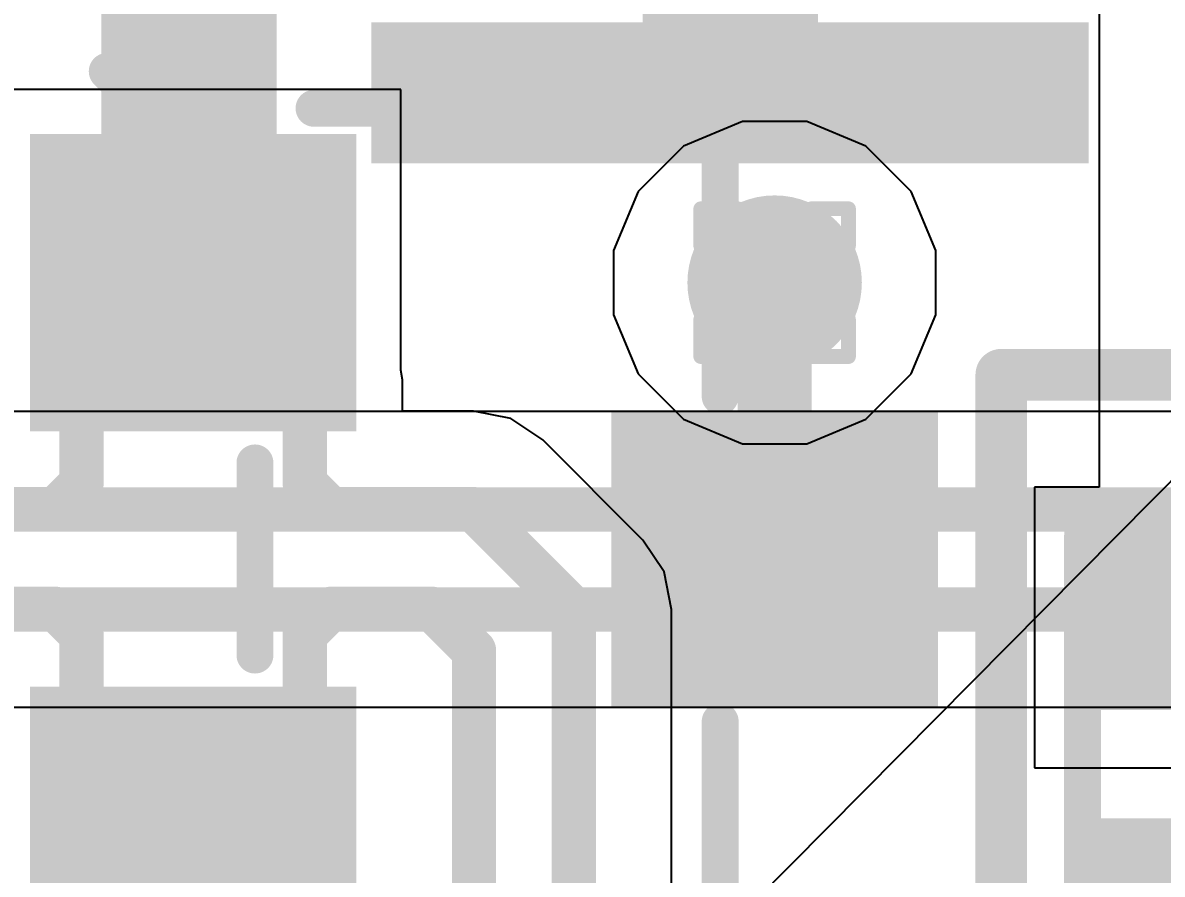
# Model space of a CAD drawing. Header units: inches. Extents: x -11 to 5379, y 0 to 5429.
# Drawn here: x 75.247 to 79.166, y 84.516 to 87.443 of the extents above; entities that cross this region are included whole.
import ezdxf

# ---------------------------------------------------------------- set-up
doc = ezdxf.new("R2010")
doc.units = ezdxf.units.IN
for name, color, linetype in [('Bottom Layer', 5, 'Continuous'), ('Bottom Solder', 6, 'Continuous'), ('Drill Drawing', 1, 'Continuous'), ('GND', 16, 'Continuous'), ('PWR', 76, 'Continuous'), ('Top Layer', 1, 'Continuous'), ('Top Overlay', 2, 'Continuous'), ('Top Paste', 8, 'Continuous'), ('Top Solder', 216, 'Continuous'), ('Via Holes', 16, 'Continuous')]:
    doc.layers.add(name, color=color, linetype=linetype)
doc.styles.add('Arial_Bold', font='', dxfattribs={"height": 0.2})
doc.styles.get('Arial_Bold').set_extended_font_data('Arial', bold=True)

# ---------------------------------------------------------------- blocks, each defined once
blk = doc.blocks.new('R___0402_302')
at = {"layer": 'Top Layer'}
for points in [[(-0.6985, -0.3175), (-0.6985, 0.3175), (-0.2412999999999999, 0.3175), (-0.2413, -0.3175)], [(0.2412999999999999, -0.3175), (0.2413, 0.3175), (0.6985, 0.3175), (0.6985, -0.3175)]]:
    blk.add_hatch(color=1, dxfattribs=at).paths.add_polyline_path(points)
at = {"layer": 'Top Paste'}
for points in [[(-0.6985, -0.3175), (-0.6985, 0.3175), (-0.2412999999999999, 0.3175), (-0.2413, -0.3175)], [(0.2412999999999999, -0.3175), (0.2413, 0.3175), (0.6985, 0.3175), (0.6985, -0.3175)]]:
    blk.add_hatch(color=8, dxfattribs=at).paths.add_polyline_path(points)
at = {"layer": 'Top Solder'}
for points in [[(-0.75350116, -0.37250116), (-0.75350116, 0.37250116), (-0.1862988399999999, 0.37250116), (-0.18629884, -0.37250116)], [(0.1862988399999999, -0.37250116), (0.18629884, 0.37250116), (0.75350116, 0.37250116), (0.75350116, -0.37250116)]]:
    blk.add_hatch(color=216, dxfattribs=at).paths.add_polyline_path(points)
at = {"layer": 'Top Overlay'}
for points in [[(-0.7874, 0.4064, 0.127, 0.127, 0), (-0.7874, -0.4064, 0.127, 0.127, 0)], [(-0.7874, 0.4064, 0.127, 0.127, 0), (0.7874, 0.4064, 0.127, 0.127, 0)], [(0.7874, 0.4064, 0.127, 0.127, 0), (0.7874, -0.4064, 0.127, 0.127, 0)], [(-0.7874, -0.4064, 0.127, 0.127, 0), (0.7874, -0.4064, 0.127, 0.127, 0)], [(-0.8128, -0.4318, 0.0032258, 0.0032258, 0), (0.8128, -0.4318, 0.0032258, 0.0032258, 0)]]:
    blk.add_lwpolyline(points, format="xyseb", dxfattribs=at)
for points in [[(-0.8191499999999999, 0.4064, 0.0635, 0.0635, 1), (-0.7556499999999999, 0.4064, 0.0635, 0.0635, 1)], [(-0.8191499999999999, 0.4064, 0.0635, 0.0635, 1), (-0.7556499999999999, 0.4064, 0.0635, 0.0635, 1)], [(0.7556499999999999, 0.4064, 0.0635, 0.0635, 1), (0.8191499999999999, 0.4064, 0.0635, 0.0635, 1)], [(0.7556499999999999, 0.4064, 0.0635, 0.0635, 1), (0.8191499999999999, 0.4064, 0.0635, 0.0635, 1)], [(-0.8191499999999999, -0.4064, 0.0635, 0.0635, 1), (-0.7556499999999999, -0.4064, 0.0635, 0.0635, 1)], [(-0.8191499999999999, -0.4064, 0.0635, 0.0635, 1), (-0.7556499999999999, -0.4064, 0.0635, 0.0635, 1)], [(0.7556499999999999, -0.4064, 0.0635, 0.0635, 1), (0.8191499999999999, -0.4064, 0.0635, 0.0635, 1)], [(0.7556499999999999, -0.4064, 0.0635, 0.0635, 1), (0.8191499999999999, -0.4064, 0.0635, 0.0635, 1)], [(-0.81360518, -0.4318, 0.0016129, 0.0016129, 1), (-0.8119948199999999, -0.4318, 0.0016129, 0.0016129, 1)], [(0.8119948199999999, -0.4318, 0.0016129, 0.0016129, 1), (0.81360518, -0.4318, 0.0016129, 0.0016129, 1)]]:
    blk.add_lwpolyline(points, format="xyseb", close=True, dxfattribs=at)
blk = doc.blocks.new('SOT_23_558')
at = {"layer": 'Top Layer'}
for points in [[(-0.41000045, 1.46000089), (0.41000045, 1.46000089), (0.41000045, 0.54000019), (-0.41000045, 0.54000019)], [(-1.36000109, -0.54000019), (-0.54000019, -0.54000019), (-0.54000019, -1.46000089), (-1.36000109, -1.46000089)], [(0.54000019, -0.54000019), (1.36000109, -0.54000019), (1.36000109, -1.46000089), (0.54000019, -1.46000089)]]:
    blk.add_hatch(color=1, dxfattribs=at).paths.add_polyline_path(points)
at = {"layer": 'Top Paste'}
for points in [[(-0.41000045, 1.46000089), (0.41000045, 1.46000089), (0.41000045, 0.54000019), (-0.41000045, 0.54000019)], [(-1.36000109, -0.54000019), (-0.54000019, -0.54000019), (-0.54000019, -1.46000089), (-1.36000109, -1.46000089)], [(0.54000019, -0.54000019), (1.36000109, -0.54000019), (1.36000109, -1.46000089), (0.54000019, -1.46000089)]]:
    blk.add_hatch(color=8, dxfattribs=at).paths.add_polyline_path(points)
at = {"layer": 'Top Solder'}
for points in [[(-0.51160045, 1.56160089), (0.51160045, 1.56160089), (0.51160045, 0.43840019), (-0.51160045, 0.43840019)], [(-1.46160109, -0.43840019), (-0.43840019, -0.43840019), (-0.43840019, -1.56160089), (-1.46160109, -1.56160089)], [(0.43840019, -0.43840019), (1.46160109, -0.43840019), (1.46160109, -1.56160089), (0.43840019, -1.56160089)]]:
    blk.add_hatch(color=216, dxfattribs=at).paths.add_polyline_path(points)
at = {"layer": 'Top Overlay'}
for points in [[(-1.5494, -0.5841999999999999, 0.127, 0.127, 0), (-1.5494, 0.8128, 0.127, 0.127, 0)], [(-0.5588, 0.8128, 0.127, 0.127, 0), (-1.5494, 0.8128, 0.127, 0.127, 0)], [(1.5494, 0.8128, 0.127, 0.127, 0), (0.5588, 0.8128, 0.127, 0.127, 0)], [(1.5494, -0.5841999999999999, 0.127, 0.127, 0), (1.5494, 0.8128, 0.127, 0.127, 0)], [(0.3302, -0.7874, 0.127, 0.127, 0), (-0.3302, -0.7874, 0.127, 0.127, 0)], [(-1.5494, -1.1684, 0.127, 0.127, 0), (-1.6764, -1.0414, 0.127, 0.127, 0)], [(-1.6764, -1.2954, 0.127, 0.127, 0), (-1.6764, -1.0414, 0.127, 0.127, 0)], [(-1.6764, -1.2954, 0.127, 0.127, 0), (-1.5494, -1.1684, 0.127, 0.127, 0)]]:
    blk.add_lwpolyline(points, format="xyseb", dxfattribs=at)
for points in [[(-1.58115, 0.8128, 0.0635, 0.0635, 1), (-1.51765, 0.8128, 0.0635, 0.0635, 1)], [(-1.58115, 0.8128, 0.0635, 0.0635, 1), (-1.51765, 0.8128, 0.0635, 0.0635, 1)], [(-0.5905499999999999, 0.8128, 0.0635, 0.0635, 1), (-0.52705, 0.8128, 0.0635, 0.0635, 1)], [(0.52705, 0.8128, 0.0635, 0.0635, 1), (0.5905499999999999, 0.8128, 0.0635, 0.0635, 1)], [(1.51765, 0.8128, 0.0635, 0.0635, 1), (1.58115, 0.8128, 0.0635, 0.0635, 1)], [(1.51765, 0.8128, 0.0635, 0.0635, 1), (1.58115, 0.8128, 0.0635, 0.0635, 1)], [(-1.58115, -0.5841999999999999, 0.0635, 0.0635, 1), (-1.51765, -0.5841999999999999, 0.0635, 0.0635, 1)], [(1.51765, -0.5841999999999999, 0.0635, 0.0635, 1), (1.58115, -0.5841999999999999, 0.0635, 0.0635, 1)], [(-0.36195, -0.7874, 0.0635, 0.0635, 1), (-0.29845, -0.7874, 0.0635, 0.0635, 1)], [(0.29845, -0.7874, 0.0635, 0.0635, 1), (0.36195, -0.7874, 0.0635, 0.0635, 1)], [(-1.70815, -1.0414, 0.0635, 0.0635, 1), (-1.64465, -1.0414, 0.0635, 0.0635, 1)], [(-1.70815, -1.0414, 0.0635, 0.0635, 1), (-1.64465, -1.0414, 0.0635, 0.0635, 1)], [(-1.58115, -1.1684, 0.0635, 0.0635, 1), (-1.51765, -1.1684, 0.0635, 0.0635, 1)], [(-1.58115, -1.1684, 0.0635, 0.0635, 1), (-1.51765, -1.1684, 0.0635, 0.0635, 1)], [(-1.70815, -1.2954, 0.0635, 0.0635, 1), (-1.64465, -1.2954, 0.0635, 0.0635, 1)], [(-1.70815, -1.2954, 0.0635, 0.0635, 1), (-1.64465, -1.2954, 0.0635, 0.0635, 1)]]:
    blk.add_lwpolyline(points, format="xyseb", close=True, dxfattribs=at)

msp = doc.modelspace()

# ---------------------------------------------------------------- hatches: boundary and pattern name
at = {"layer": 'Bottom Layer'}
h = msp.add_hatch(color=5, dxfattribs=at)
edge = h.paths.add_edge_path()
edge.add_arc((77.83336985999999, 86.54963132), 0.2999994, 0, 360)
at = {"layer": 'GND'}
h = msp.add_hatch(color=16, dxfattribs=at)
edge = h.paths.add_edge_path()
edge.add_arc((77.83336985999999, 86.54963132), 0.2999994, 0, 360)
at = {"layer": 'PWR'}
h = msp.add_hatch(color=76, dxfattribs=at)
edge = h.paths.add_edge_path()
edge.add_arc((77.83336985999999, 86.54963132), 0.2999994, 0, 360)
at = {"layer": 'Top Layer'}
h = msp.add_hatch(color=1, dxfattribs=at)
edge = h.paths.add_edge_path()
edge.add_arc((77.83336985999999, 86.54963132), 0.2999994, 0, 360)
at = {"layer": 'Via Holes'}
h = msp.add_hatch(color=7, dxfattribs=at)
edge = h.paths.add_edge_path()
edge.add_arc((77.83336985999999, 86.54963132), 0.1499997, 0, 360)

# ---------------------------------------------------------------- linework, layer by layer
at = {"layer": 'Bottom Layer'}
for p, q in [((84.64925919999999, 86.10611938), (71.787258, 86.10611938)), ((71.787258, 85.08988061999999), (84.64925919999999, 85.08988061999999))]:
    msp.add_line(p, q, dxfattribs=at)
for points in [[(71.54633392, 85.76944999999999, 0.1524, 0.1524, 0), (84.89018328, 85.76944999999999, 0.1524, 0.1524, 0)], [(71.54633392, 85.42654999999999, 0.1524, 0.1524, 0), (84.89018328, 85.42654999999999, 0.1524, 0.1524, 0)]]:
    msp.add_lwpolyline(points, format="xyseb", dxfattribs=at)
at = {"layer": 'Bottom Solder'}
msp.add_line((6.24480844, 12.31924892), (5379.20847702, 5429.20847608), dxfattribs=at)
at = {"layer": 'Drill Drawing'}
for points in [[(77.57936986, 86.67663132, 0.0508, 0.0508, 0), (77.57936986, 86.80363132, 0.0508, 0.0508, 0)], [(77.57936986, 86.80363132, 0.0508, 0.0508, 0), (77.70636986, 86.80363132, 0.0508, 0.0508, 0)], [(77.70636986, 86.80363132, 0.0508, 0.0508, 0), (77.83336985999999, 86.67663132, 0.0508, 0.0508, 0)], [(77.83336985999999, 86.67663132, 0.0508, 0.0508, 0), (77.96036985999999, 86.80363132, 0.0508, 0.0508, 0)], [(77.96036985999999, 86.80363132, 0.0508, 0.0508, 0), (78.08736986, 86.80363132, 0.0508, 0.0508, 0)], [(78.08736986, 86.67663132, 0.0508, 0.0508, 0), (78.08736986, 86.80363132, 0.0508, 0.0508, 0)], [(77.57936986, 86.67663132, 0.0508, 0.0508, 0), (77.70636986, 86.54963132, 0.0508, 0.0508, 0)], [(77.96036985999999, 86.54963132, 0.0508, 0.0508, 0), (78.08736986, 86.67663132, 0.0508, 0.0508, 0)], [(77.57936986, 86.42263132, 0.0508, 0.0508, 0), (77.70636986, 86.54963132, 0.0508, 0.0508, 0)], [(77.96036985999999, 86.54963132, 0.0508, 0.0508, 0), (78.08736986, 86.42263132, 0.0508, 0.0508, 0)], [(77.57936986, 86.29563132, 0.0508, 0.0508, 0), (77.57936986, 86.42263132, 0.0508, 0.0508, 0)], [(77.70636986, 86.29563132, 0.0508, 0.0508, 0), (77.83336985999999, 86.42263132, 0.0508, 0.0508, 0)], [(77.83336985999999, 86.42263132, 0.0508, 0.0508, 0), (77.96036985999999, 86.29563132, 0.0508, 0.0508, 0)], [(78.08736986, 86.29563132, 0.0508, 0.0508, 0), (78.08736986, 86.42263132, 0.0508, 0.0508, 0)], [(77.57936986, 86.29563132, 0.0508, 0.0508, 0), (77.70636986, 86.29563132, 0.0508, 0.0508, 0)], [(77.96036985999999, 86.29563132, 0.0508, 0.0508, 0), (78.08736986, 86.29563132, 0.0508, 0.0508, 0)]]:
    msp.add_lwpolyline(points, format="xyseb", dxfattribs=at)
for points in [[(77.56666985999999, 86.80363132, 0.0254, 0.0254, 1), (77.59206986, 86.80363132, 0.0254, 0.0254, 1)], [(77.56666985999999, 86.80363132, 0.0254, 0.0254, 1), (77.59206986, 86.80363132, 0.0254, 0.0254, 1)], [(77.69366985999999, 86.80363132, 0.0254, 0.0254, 1), (77.71906986, 86.80363132, 0.0254, 0.0254, 1)], [(77.69366985999999, 86.80363132, 0.0254, 0.0254, 1), (77.71906986, 86.80363132, 0.0254, 0.0254, 1)], [(77.94766986, 86.80363132, 0.0254, 0.0254, 1), (77.97306986, 86.80363132, 0.0254, 0.0254, 1)], [(77.94766986, 86.80363132, 0.0254, 0.0254, 1), (77.97306986, 86.80363132, 0.0254, 0.0254, 1)], [(78.07466986, 86.80363132, 0.0254, 0.0254, 1), (78.10006985999999, 86.80363132, 0.0254, 0.0254, 1)], [(78.07466986, 86.80363132, 0.0254, 0.0254, 1), (78.10006985999999, 86.80363132, 0.0254, 0.0254, 1)], [(77.56666985999999, 86.67663132, 0.0254, 0.0254, 1), (77.59206986, 86.67663132, 0.0254, 0.0254, 1)], [(77.56666985999999, 86.67663132, 0.0254, 0.0254, 1), (77.59206986, 86.67663132, 0.0254, 0.0254, 1)], [(77.82066986, 86.67663132, 0.0254, 0.0254, 1), (77.84606986, 86.67663132, 0.0254, 0.0254, 1)], [(77.82066986, 86.67663132, 0.0254, 0.0254, 1), (77.84606986, 86.67663132, 0.0254, 0.0254, 1)], [(78.07466986, 86.67663132, 0.0254, 0.0254, 1), (78.10006985999999, 86.67663132, 0.0254, 0.0254, 1)], [(78.07466986, 86.67663132, 0.0254, 0.0254, 1), (78.10006985999999, 86.67663132, 0.0254, 0.0254, 1)], [(77.69366985999999, 86.54963132, 0.0254, 0.0254, 1), (77.71906986, 86.54963132, 0.0254, 0.0254, 1)], [(77.69366985999999, 86.54963132, 0.0254, 0.0254, 1), (77.71906986, 86.54963132, 0.0254, 0.0254, 1)], [(77.94766986, 86.54963132, 0.0254, 0.0254, 1), (77.97306986, 86.54963132, 0.0254, 0.0254, 1)], [(77.94766986, 86.54963132, 0.0254, 0.0254, 1), (77.97306986, 86.54963132, 0.0254, 0.0254, 1)], [(77.56666985999999, 86.42263132, 0.0254, 0.0254, 1), (77.59206986, 86.42263132, 0.0254, 0.0254, 1)], [(77.56666985999999, 86.42263132, 0.0254, 0.0254, 1), (77.59206986, 86.42263132, 0.0254, 0.0254, 1)], [(77.82066986, 86.42263132, 0.0254, 0.0254, 1), (77.84606986, 86.42263132, 0.0254, 0.0254, 1)], [(77.82066986, 86.42263132, 0.0254, 0.0254, 1), (77.84606986, 86.42263132, 0.0254, 0.0254, 1)], [(78.07466986, 86.42263132, 0.0254, 0.0254, 1), (78.10006985999999, 86.42263132, 0.0254, 0.0254, 1)], [(78.07466986, 86.42263132, 0.0254, 0.0254, 1), (78.10006985999999, 86.42263132, 0.0254, 0.0254, 1)], [(77.56666985999999, 86.29563132, 0.0254, 0.0254, 1), (77.59206986, 86.29563132, 0.0254, 0.0254, 1)], [(77.56666985999999, 86.29563132, 0.0254, 0.0254, 1), (77.59206986, 86.29563132, 0.0254, 0.0254, 1)], [(77.69366985999999, 86.29563132, 0.0254, 0.0254, 1), (77.71906986, 86.29563132, 0.0254, 0.0254, 1)], [(77.69366985999999, 86.29563132, 0.0254, 0.0254, 1), (77.71906986, 86.29563132, 0.0254, 0.0254, 1)], [(77.94766986, 86.29563132, 0.0254, 0.0254, 1), (77.97306986, 86.29563132, 0.0254, 0.0254, 1)], [(77.94766986, 86.29563132, 0.0254, 0.0254, 1), (77.97306986, 86.29563132, 0.0254, 0.0254, 1)], [(78.07466986, 86.29563132, 0.0254, 0.0254, 1), (78.10006985999999, 86.29563132, 0.0254, 0.0254, 1)], [(78.07466986, 86.29563132, 0.0254, 0.0254, 1), (78.10006985999999, 86.29563132, 0.0254, 0.0254, 1)]]:
    msp.add_lwpolyline(points, format="xyseb", close=True, dxfattribs=at)
at = {"layer": 'PWR'}
for p, q in [((77.72317196, 87.10363071999998), (77.51955539999999, 87.01929002)), ((77.94356776, 87.10363071999998), (77.72317196, 87.10363071999998)), ((78.14718432, 87.01929002), (77.94356776, 87.10363071999998)), ((77.51955539999999, 87.01929002), (77.36371116, 86.86344577999999)), ((78.30302855999999, 86.86344577999999), (78.14718432, 87.01929002)), ((77.36371116, 86.86344577999999), (77.27937046, 86.65982921999999)), ((78.38736926, 86.65982921999999), (78.30302855999999, 86.86344577999999)), ((77.27937046, 86.65982921999999), (77.27937046, 86.43943342)), ((78.38736926, 86.43943342), (78.38736926, 86.65982921999999)), ((77.27937046, 86.43943342), (77.36371116, 86.23581686)), ((78.30302855999999, 86.23581686), (78.38736926, 86.43943342)), ((77.36371116, 86.23581686), (77.51955539999999, 86.07997261999999)), ((78.14718432, 86.07997261999999), (78.30302855999999, 86.23581686)), ((77.51955539999999, 86.07997261999999), (77.72317196, 85.99563192)), ((77.94356776, 85.99563192), (78.14718432, 86.07997261999999)), ((77.72317196, 85.99563192), (77.94356776, 85.99563192))]:
    msp.add_line(p, q, dxfattribs=at)
at = {"layer": 'Top Layer'}
for p, q in [((78.9494484, 94.48524664), (78.9494484, 85.84679046)), ((76.54736786, 87.2136305), (75.1193697, 87.2136305)), ((76.54736786, 86.24836445999999), (76.54736786, 87.2136305)), ((76.55383977999999, 86.21582959999999), (76.54736786, 86.24836445999999)), ((76.55383977999999, 86.10775006), (76.55383977999999, 86.21582959999999)), ((76.7974842, 86.10775006), (76.55383977999999, 86.10775006)), ((76.92632316, 86.08212146), (76.7974842, 86.10775006)), ((77.0355457, 86.00914218), (76.92632316, 86.08212146)), ((77.38034053999999, 85.66434733999999), (77.0355457, 86.00914218)), ((78.9494484, 85.84679046), (78.7275667, 85.84679046)), ((78.7275667, 85.84679046), (78.7275667, 84.88159046)), ((77.45332236, 85.55512226), (77.38034053999999, 85.66434733999999)), ((77.47894842, 85.42628583999999), (77.45332236, 85.55512226)), ((77.47894842, 84.3547716), (77.47894842, 85.42628583999999)), ((78.7275667, 84.88159046), (81.0135667, 84.88159046))]:
    msp.add_line(p, q, dxfattribs=at)
for points in [[(77.83336985999999, 85.59963067999999, 0.254, 0.254, 0), (77.83336985999999, 86.54963132, 0.254, 0.254, 0)], [(75.44956716, 86.21582959999999, 0.1524, 0.1524, 0), (75.78336888, 86.54963132, 0.1524, 0.1524, 0)], [(75.83336878, 86.54963132, 0.1524, 0.1524, 0), (75.88336867999999, 86.54963132, 0.1524, 0.1524, 0)], [(75.88336867999999, 86.54963132, 0.1524, 0.1524, 0), (76.21717039999999, 86.21582959999999, 0.1524, 0.1524, 0)], [(75.44956716, 85.8603566, 0.1524, 0.1524, 0), (75.44956716, 86.21582959999999, 0.1524, 0.1524, 0)], [(76.21717039999999, 85.8603566, 0.1524, 0.1524, 0), (76.21717039999999, 86.21582959999999, 0.1524, 0.1524, 0)], [(75.36029124, 85.77108068, 0.1524, 0.1524, 0), (75.44956716, 85.8603566, 0.1524, 0.1524, 0)], [(76.21717039999999, 85.8603566, 0.1524, 0.1524, 0), (76.30644631999999, 85.77108068, 0.1524, 0.1524, 0)], [(75.00481823999999, 85.77108068, 0.1524, 0.1524, 0), (75.36029124, 85.77108068, 0.1524, 0.1524, 0)], [(76.30644631999999, 85.77108068, 0.1524, 0.1524, 0), (76.7974842, 85.77108068, 0.1524, 0.1524, 0)], [(76.7974842, 85.77108068, 0.1524, 0.1524, 0), (77.14227903999999, 85.42628583999999, 0.1524, 0.1524, 0)], [(75.14684996, 85.42818068, 0.1524, 0.1524, 0), (75.36029124, 85.42818068, 0.1524, 0.1524, 0)], [(75.36029124, 85.42818068, 0.1524, 0.1524, 0), (75.44956716, 85.33890475999999, 0.1524, 0.1524, 0)], [(76.21717039999999, 85.33890475999999, 0.1524, 0.1524, 0), (76.30644631999999, 85.42818068, 0.1524, 0.1524, 0)], [(76.30644631999999, 85.42818068, 0.1524, 0.1524, 0), (76.65545248, 85.42818068, 0.1524, 0.1524, 0)], [(76.65545248, 85.42818068, 0.1524, 0.1524, 0), (76.79937903999999, 85.28425412, 0.1524, 0.1524, 0)], [(77.14227903999999, 83.79809503999999, 0.1524, 0.1524, 0), (77.14227903999999, 85.42628583999999, 0.1524, 0.1524, 0)], [(75.44956716, 84.98343176, 0.1524, 0.1524, 0), (75.44956716, 85.33890475999999, 0.1524, 0.1524, 0)], [(76.21717039999999, 84.98343176, 0.1524, 0.1524, 0), (76.21717039999999, 85.33890475999999, 0.1524, 0.1524, 0)], [(76.79937903999999, 83.65606332, 0.1524, 0.1524, 0), (76.79937903999999, 85.28425412, 0.1524, 0.1524, 0)], [(75.44956716, 84.98343176, 0.1524, 0.1524, 0), (75.78336888, 84.64963003999999, 0.1524, 0.1524, 0)], [(75.88336867999999, 84.64963003999999, 0.1524, 0.1524, 0), (76.21717039999999, 84.98343176, 0.1524, 0.1524, 0)], [(75.83336878, 84.64963003999999, 0.1524, 0.1524, 0), (75.88336867999999, 84.64963003999999, 0.1524, 0.1524, 0)]]:
    msp.add_lwpolyline(points, format="xyseb", dxfattribs=at)
for points in [[(77.76986986, 86.54963132, 0.127, 0.127, 1), (77.89686986, 86.54963132, 0.127, 0.127, 1)], [(75.74526888, 86.54963132, 0.0762, 0.0762, 1), (75.82146887999998, 86.54963132, 0.0762, 0.0762, 1)], [(75.79526878, 86.54963132, 0.0762, 0.0762, 1), (75.87146878, 86.54963132, 0.0762, 0.0762, 1)], [(75.84526868, 86.54963132, 0.0762, 0.0762, 1), (75.92146867999999, 86.54963132, 0.0762, 0.0762, 1)], [(75.84526868, 86.54963132, 0.0762, 0.0762, 1), (75.92146867999999, 86.54963132, 0.0762, 0.0762, 1)], [(75.41146716, 86.21582959999999, 0.0762, 0.0762, 1), (75.48766716, 86.21582959999999, 0.0762, 0.0762, 1)], [(75.41146716, 86.21582959999999, 0.0762, 0.0762, 1), (75.48766716, 86.21582959999999, 0.0762, 0.0762, 1)], [(76.17907039999999, 86.21582959999999, 0.0762, 0.0762, 1), (76.2552704, 86.21582959999999, 0.0762, 0.0762, 1)], [(76.17907039999999, 86.21582959999999, 0.0762, 0.0762, 1), (76.2552704, 86.21582959999999, 0.0762, 0.0762, 1)], [(75.41146716, 85.8603566, 0.0762, 0.0762, 1), (75.48766716, 85.8603566, 0.0762, 0.0762, 1)], [(75.41146716, 85.8603566, 0.0762, 0.0762, 1), (75.48766716, 85.8603566, 0.0762, 0.0762, 1)], [(76.17907039999999, 85.8603566, 0.0762, 0.0762, 1), (76.2552704, 85.8603566, 0.0762, 0.0762, 1)], [(76.17907039999999, 85.8603566, 0.0762, 0.0762, 1), (76.2552704, 85.8603566, 0.0762, 0.0762, 1)], [(75.32219124, 85.77108068, 0.0762, 0.0762, 1), (75.39839124, 85.77108068, 0.0762, 0.0762, 1)], [(75.32219124, 85.77108068, 0.0762, 0.0762, 1), (75.39839124, 85.77108068, 0.0762, 0.0762, 1)], [(76.26834631999999, 85.77108068, 0.0762, 0.0762, 1), (76.34454631999999, 85.77108068, 0.0762, 0.0762, 1)], [(76.26834631999999, 85.77108068, 0.0762, 0.0762, 1), (76.34454631999999, 85.77108068, 0.0762, 0.0762, 1)], [(76.7593842, 85.77108068, 0.0762, 0.0762, 1), (76.8355842, 85.77108068, 0.0762, 0.0762, 1)], [(76.7593842, 85.77108068, 0.0762, 0.0762, 1), (76.8355842, 85.77108068, 0.0762, 0.0762, 1)], [(77.76986986, 85.59963067999999, 0.127, 0.127, 1), (77.89686986, 85.59963067999999, 0.127, 0.127, 1)], [(75.32219124, 85.42818068, 0.0762, 0.0762, 1), (75.39839124, 85.42818068, 0.0762, 0.0762, 1)], [(75.32219124, 85.42818068, 0.0762, 0.0762, 1), (75.39839124, 85.42818068, 0.0762, 0.0762, 1)], [(76.26834631999999, 85.42818068, 0.0762, 0.0762, 1), (76.34454631999999, 85.42818068, 0.0762, 0.0762, 1)], [(76.26834631999999, 85.42818068, 0.0762, 0.0762, 1), (76.34454631999999, 85.42818068, 0.0762, 0.0762, 1)], [(76.61735248, 85.42818068, 0.0762, 0.0762, 1), (76.69355248, 85.42818068, 0.0762, 0.0762, 1)], [(76.61735248, 85.42818068, 0.0762, 0.0762, 1), (76.69355248, 85.42818068, 0.0762, 0.0762, 1)], [(77.10417903999999, 85.42628583999999, 0.0762, 0.0762, 1), (77.18037904, 85.42628583999999, 0.0762, 0.0762, 1)], [(77.10417903999999, 85.42628583999999, 0.0762, 0.0762, 1), (77.18037904, 85.42628583999999, 0.0762, 0.0762, 1)], [(75.41146716, 85.33890475999999, 0.0762, 0.0762, 1), (75.48766716, 85.33890475999999, 0.0762, 0.0762, 1)], [(75.41146716, 85.33890475999999, 0.0762, 0.0762, 1), (75.48766716, 85.33890475999999, 0.0762, 0.0762, 1)], [(76.17907039999999, 85.33890475999999, 0.0762, 0.0762, 1), (76.2552704, 85.33890475999999, 0.0762, 0.0762, 1)], [(76.17907039999999, 85.33890475999999, 0.0762, 0.0762, 1), (76.2552704, 85.33890475999999, 0.0762, 0.0762, 1)], [(76.76127903999999, 85.28425412, 0.0762, 0.0762, 1), (76.83747903999999, 85.28425412, 0.0762, 0.0762, 1)], [(76.76127903999999, 85.28425412, 0.0762, 0.0762, 1), (76.83747903999999, 85.28425412, 0.0762, 0.0762, 1)], [(75.41146716, 84.98343176, 0.0762, 0.0762, 1), (75.48766716, 84.98343176, 0.0762, 0.0762, 1)], [(75.41146716, 84.98343176, 0.0762, 0.0762, 1), (75.48766716, 84.98343176, 0.0762, 0.0762, 1)], [(76.17907039999999, 84.98343176, 0.0762, 0.0762, 1), (76.2552704, 84.98343176, 0.0762, 0.0762, 1)], [(76.17907039999999, 84.98343176, 0.0762, 0.0762, 1), (76.2552704, 84.98343176, 0.0762, 0.0762, 1)], [(75.74526888, 84.64963003999999, 0.0762, 0.0762, 1), (75.82146887999998, 84.64963003999999, 0.0762, 0.0762, 1)], [(75.79526878, 84.64963003999999, 0.0762, 0.0762, 1), (75.87146878, 84.64963003999999, 0.0762, 0.0762, 1)], [(75.84526868, 84.64963003999999, 0.0762, 0.0762, 1), (75.92146867999999, 84.64963003999999, 0.0762, 0.0762, 1)], [(75.84526868, 84.64963003999999, 0.0762, 0.0762, 1), (75.92146867999999, 84.64963003999999, 0.0762, 0.0762, 1)]]:
    msp.add_lwpolyline(points, format="xyseb", close=True, dxfattribs=at)
at = {"layer": 'Top Overlay'}
for points in [[(78.613, 86.23299999999999, 0.1778, 0.1778, 0), (81.15299999999999, 86.23299999999999, 0.1778, 0.1778, 0)], [(78.613, 83.566, 0.1778, 0.1778, 0), (78.613, 86.23299999999999, 0.1778, 0.1778, 0)]]:
    msp.add_lwpolyline(points, format="xyseb", dxfattribs=at)
msp.add_lwpolyline([(78.56854999999999, 86.23299999999999, 0.08889999999999999, 0.08889999999999999, 1), (78.65745, 86.23299999999999, 0.08889999999999999, 0.08889999999999999, 1)], format="xyseb", close=True, dxfattribs=at)
msp.add_lwpolyline([(78.56854999999999, 86.23299999999999, 0.08889999999999999, 0.08889999999999999, 1), (78.65745, 86.23299999999999, 0.08889999999999999, 0.08889999999999999, 1)], format="xyseb", close=True, dxfattribs=at)
at = {"layer": 'Top Solder'}
msp.add_line((6.24480844, 12.31924892), (5379.20847702, 5429.20847608), dxfattribs=at)

# ---------------------------------------------------------------- block references
for name, p, rotation in [('SOT_23_558', (76.83336932, 85.59963067999999), 270), ('R___0402_302', (79.2990667, 84.89429046), 90)]:
    msp.add_blockref(name, p, dxfattribs=dict(rotation=rotation))

# ---------------------------------------------------------------- texts
at = {"layer": 'Top Overlay', "style": 'Arial_Bold'}
msp.add_text('DAUGHTHER BOARDS', height=2.99999908, rotation=180, dxfattribs=at).set_placement((94.3250717, 89.95956353999999))

doc.saveas('drawing.dxf')
